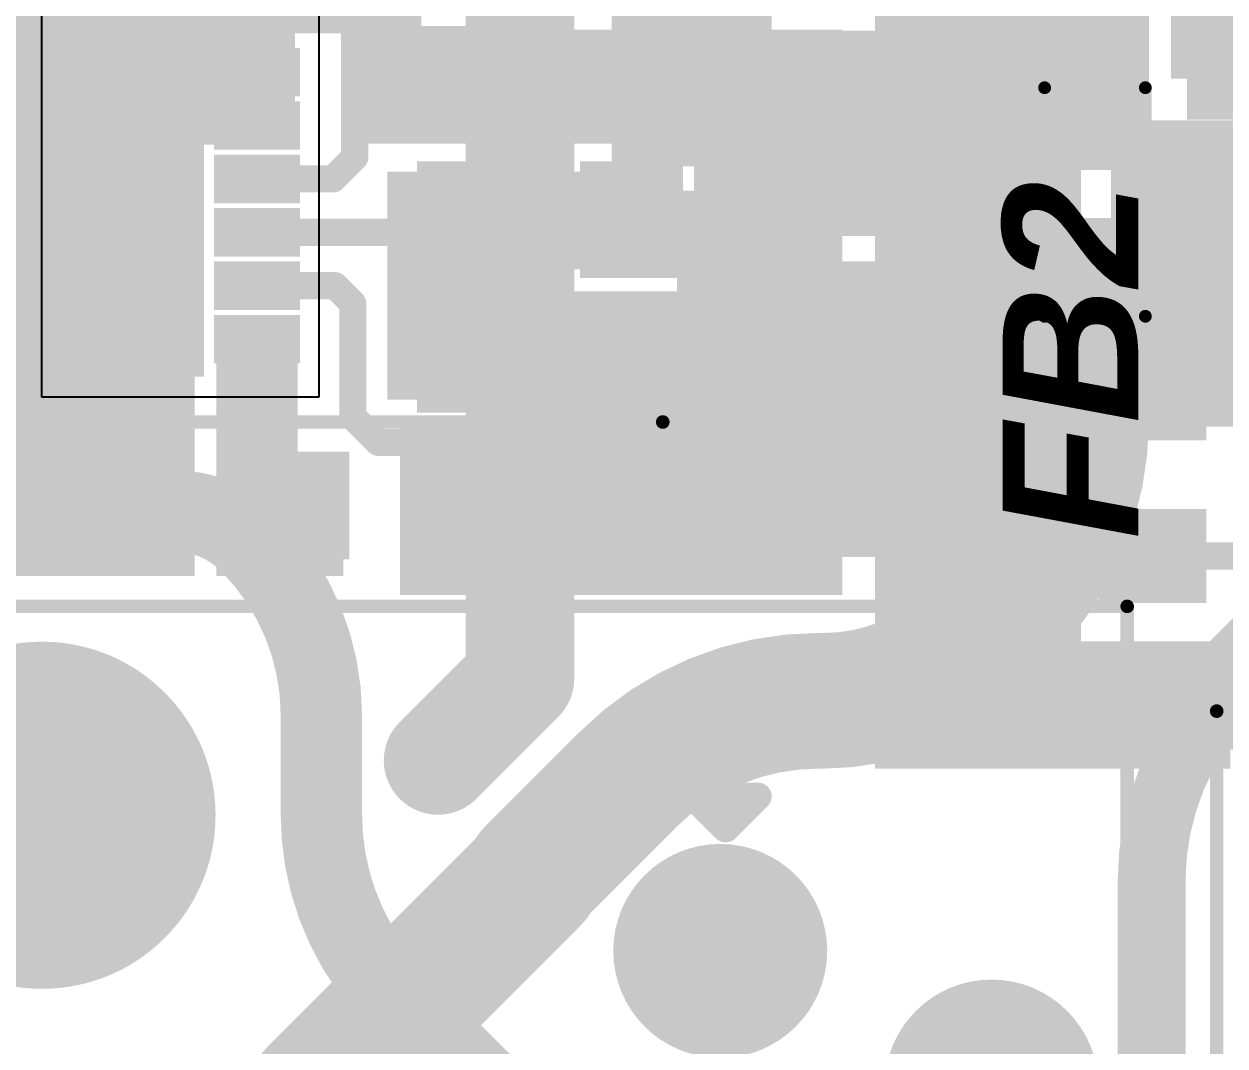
# Model space of a CAD drawing. Header units: millimetres. Extents: x -35.7 to 35.7, y -3.2 to 68.2.
# Drawn here: x -18.96 to -7.72, y 43.99 to 53.56 of the extents above; entities that cross this region are included whole.
import ezdxf

# ---------------------------------------------------------------- set-up
doc = ezdxf.new("R2010")
doc.units = ezdxf.units.MM
for name, color, linetype in [('BottomLayer', 5, 'Continuous'), ('BottomPaste', 16, 'Continuous'), ('BottomSolder', 6, 'Continuous'), ('Mechanical2', 216, 'Continuous'), ('MultiLayer', 9, 'Continuous'), ('PadHoleLayer', 156, 'Continuous'), ('TopLayer', 1, 'Continuous'), ('TopOverlay', 2, 'Continuous'), ('TopPaste', 8, 'Continuous'), ('TopSolder', 216, 'Continuous'), ('ViaHoleLayer', 16, 'Continuous')]:
    doc.layers.add(name, color=color, linetype=linetype)
doc.styles.add('Arial', font='arialbi.ttf', dxfattribs={"height": 0.2})

# ---------------------------------------------------------------- blocks, each defined once
blk = doc.blocks.new('C___0402_B_3')
at = {"layer": 'BottomLayer'}
for points in [[(-0.241, 0.318), (-0.241, -0.318), (-0.699, -0.318), (-0.699, 0.318)], [(0.699, 0.318), (0.699, -0.318), (0.241, -0.318), (0.241, 0.318)]]:
    blk.add_hatch(color=5, dxfattribs=at).paths.add_polyline_path(points)
at = {"layer": 'BottomPaste'}
for points in [[(-0.241, 0.318), (-0.241, -0.318), (-0.699, -0.318), (-0.699, 0.318)], [(0.699, 0.318), (0.699, -0.318), (0.241, -0.318), (0.241, 0.318)]]:
    blk.add_hatch(color=16, dxfattribs=at).paths.add_polyline_path(points)
at = {"layer": 'BottomSolder'}
for points in [[(-0.181, 0.377), (-0.181, -0.377), (-0.758, -0.377), (-0.758, 0.377)], [(0.758, 0.377), (0.758, -0.377), (0.181, -0.377), (0.181, 0.377)]]:
    blk.add_hatch(color=6, dxfattribs=at).paths.add_polyline_path(points)
blk = doc.blocks.new('RES0603_B_41')
at = {"layer": 'BottomLayer'}
for points in [[(-1.143, -0.4445), (-1.143, 0.4445), (-0.381, 0.4445), (-0.381, -0.4445)], [(0.381, -0.4445), (0.381, 0.4445), (1.143, 0.4445), (1.143, -0.4445)]]:
    blk.add_hatch(color=5, dxfattribs=at).paths.add_polyline_path(points)
at = {"layer": 'BottomPaste'}
for points in [[(-1.143, -0.4445), (-1.143, 0.4445), (-0.381, 0.4445), (-0.381, -0.4445)], [(0.381, -0.4445), (0.381, 0.4445), (1.143, 0.4445), (1.143, -0.4445)]]:
    blk.add_hatch(color=16, dxfattribs=at).paths.add_polyline_path(points)
at = {"layer": 'BottomSolder'}
for points in [[(-1.2446, -0.5461), (-1.2446, 0.5461), (-0.2794, 0.5461), (-0.2794, -0.5461)], [(0.2794, -0.5461), (0.2794, 0.5461), (1.2446, 0.5461), (1.2446, -0.5461)]]:
    blk.add_hatch(color=6, dxfattribs=at).paths.add_polyline_path(points)
blk = doc.blocks.new('0855115001_56')
at = {"layer": 'BottomLayer'}
h = blk.add_hatch(color=5, dxfattribs=at)
edge = h.paths.add_edge_path()
edge.add_arc((-3.175, 4.445), 0.9, 0, 360)
h = blk.add_hatch(color=5, dxfattribs=at)
edge = h.paths.add_edge_path()
edge.add_arc((-4.445, 1.905), 0.9, 0, 360)
at = {"layer": 'BottomSolder'}
h = blk.add_hatch(color=6, dxfattribs=at)
edge = h.paths.add_edge_path()
edge.add_arc((-3.175, 4.445), 1.0016, 0, 360)
h = blk.add_hatch(color=6, dxfattribs=at)
edge = h.paths.add_edge_path()
edge.add_arc((-4.445, 1.905), 1.0016, 0, 360)
h = blk.add_hatch(color=6, dxfattribs=at)
edge = h.paths.add_edge_path()
edge.add_arc((-5.715, -4.445), 0.1016, 0, 360)
at = {"layer": 'MultiLayer'}
h = blk.add_hatch(color=9, dxfattribs=at)
edge = h.paths.add_edge_path()
edge.add_arc((-3.175, 4.445), 0.9, 0, 360)
h = blk.add_hatch(color=9, dxfattribs=at)
edge = h.paths.add_edge_path()
edge.add_arc((-4.445, 1.905), 0.9, 0, 360)
at = {"layer": 'PadHoleLayer'}
h = blk.add_hatch(color=156, dxfattribs=at)
edge = h.paths.add_edge_path()
edge.add_arc((-3.175, 4.445), 0.5, 0, 360)
h = blk.add_hatch(color=156, dxfattribs=at)
edge = h.paths.add_edge_path()
edge.add_arc((-4.445, 1.905), 0.5, 0, 360)
h = blk.add_hatch(color=156, dxfattribs=at)
edge = h.paths.add_edge_path()
edge.add_arc((-5.715, -4.445), 1.625, 0, 360)
at = {"layer": 'TopLayer'}
h = blk.add_hatch(color=1, dxfattribs=at)
edge = h.paths.add_edge_path()
edge.add_arc((-3.175, 4.445), 0.9, 0, 360)
h = blk.add_hatch(color=1, dxfattribs=at)
edge = h.paths.add_edge_path()
edge.add_arc((-4.445, 1.905), 0.9, 0, 360)
at = {"layer": 'TopSolder'}
h = blk.add_hatch(color=216, dxfattribs=at)
edge = h.paths.add_edge_path()
edge.add_arc((-3.175, 4.445), 1.0016, 0, 360)
h = blk.add_hatch(color=216, dxfattribs=at)
edge = h.paths.add_edge_path()
edge.add_arc((-4.445, 1.905), 1.0016, 0, 360)
h = blk.add_hatch(color=216, dxfattribs=at)
edge = h.paths.add_edge_path()
edge.add_arc((-5.715, -4.445), 0.1016, 0, 360)
at = {"layer": 'TopOverlay'}
for points, const_width in [([(7.6454, 5.715), (-7.6708, 5.715)], 0.127), ([(-7.6708, -9.4488), (-7.6708, 5.715)], 0.127), ([(-5.588, 1.9558), (-5.8928, 2.2606)], 0.254), ([(-5.8928, 1.651), (-5.8928, 2.2606)], 0.254), ([(-5.8928, 1.651), (-5.588, 1.9558)], 0.254)]:
    blk.add_lwpolyline(points, dxfattribs=dict(at, const_width=const_width))
for points, const_width in [([(-7.70255, 5.715, 1), (-7.63905, 5.715, 1)], 0.0635), ([(-7.70255, 5.715, 1), (-7.63905, 5.715, 1)], 0.0635), ([(-5.9563, 2.2606, 1), (-5.8293, 2.2606, 1)], 0.127), ([(-5.9563, 2.2606, 1), (-5.8293, 2.2606, 1)], 0.127), ([(-5.6515, 1.9558, 1), (-5.5245, 1.9558, 1)], 0.127), ([(-5.6515, 1.9558, 1), (-5.5245, 1.9558, 1)], 0.127), ([(-5.9563, 1.651, 1), (-5.8293, 1.651, 1)], 0.127), ([(-5.9563, 1.651, 1), (-5.8293, 1.651, 1)], 0.127)]:
    blk.add_lwpolyline(points, format="xyb", close=True, dxfattribs=dict(at, const_width=const_width))
blk = doc.blocks.new('CAP_0402_B_93')
at = {"layer": 'BottomLayer'}
for points in [[(-0.241, 0.318), (-0.241, -0.318), (-0.699, -0.318), (-0.699, 0.318)], [(0.699, 0.318), (0.699, -0.318), (0.241, -0.318), (0.241, 0.318)]]:
    blk.add_hatch(color=5, dxfattribs=at).paths.add_polyline_path(points)
at = {"layer": 'BottomPaste'}
for points in [[(-0.241, 0.318), (-0.241, -0.318), (-0.699, -0.318), (-0.699, 0.318)], [(0.699, 0.318), (0.699, -0.318), (0.241, -0.318), (0.241, 0.318)]]:
    blk.add_hatch(color=16, dxfattribs=at).paths.add_polyline_path(points)
at = {"layer": 'BottomSolder'}
for points in [[(-0.181, 0.377), (-0.181, -0.377), (-0.758, -0.377), (-0.758, 0.377)], [(0.758, 0.377), (0.758, -0.377), (0.181, -0.377), (0.181, 0.377)]]:
    blk.add_hatch(color=6, dxfattribs=at).paths.add_polyline_path(points)
blk = doc.blocks.new('CAP_0603_B_94')
at = {"layer": 'BottomLayer'}
for points in [[(-1.143, -0.445), (-1.143, 0.445), (-0.381, 0.445), (-0.381, -0.445)], [(0.381, -0.445), (0.381, 0.445), (1.143, 0.445), (1.143, -0.445)]]:
    blk.add_hatch(color=5, dxfattribs=at).paths.add_polyline_path(points)
at = {"layer": 'BottomPaste'}
for points in [[(-1.143, -0.445), (-1.143, 0.445), (-0.381, 0.445), (-0.381, -0.445)], [(0.381, -0.445), (0.381, 0.445), (1.143, 0.445), (1.143, -0.445)]]:
    blk.add_hatch(color=16, dxfattribs=at).paths.add_polyline_path(points)
at = {"layer": 'BottomSolder'}
for points in [[(-1.203, -0.504), (-1.203, 0.504), (-0.321, 0.504), (-0.321, -0.504)], [(0.321, -0.504), (0.321, 0.504), (1.203, 0.504), (1.203, -0.504)]]:
    blk.add_hatch(color=6, dxfattribs=at).paths.add_polyline_path(points)
blk = doc.blocks.new('CAP_0603_B_95')
at = {"layer": 'BottomLayer'}
for points in [[(-1.143, -0.445), (-1.143, 0.445), (-0.381, 0.445), (-0.381, -0.445)], [(0.381, -0.445), (0.381, 0.445), (1.143, 0.445), (1.143, -0.445)]]:
    blk.add_hatch(color=5, dxfattribs=at).paths.add_polyline_path(points)
at = {"layer": 'BottomPaste'}
for points in [[(-1.143, -0.445), (-1.143, 0.445), (-0.381, 0.445), (-0.381, -0.445)], [(0.381, -0.445), (0.381, 0.445), (1.143, 0.445), (1.143, -0.445)]]:
    blk.add_hatch(color=16, dxfattribs=at).paths.add_polyline_path(points)
at = {"layer": 'BottomSolder'}
for points in [[(-1.203, -0.504), (-1.203, 0.504), (-0.321, 0.504), (-0.321, -0.504)], [(0.321, -0.504), (0.321, 0.504), (1.203, 0.504), (1.203, -0.504)]]:
    blk.add_hatch(color=6, dxfattribs=at).paths.add_polyline_path(points)
blk = doc.blocks.new('CAP_0603_B_96')
at = {"layer": 'BottomLayer'}
for points in [[(-1.143, -0.445), (-1.143, 0.445), (-0.381, 0.445), (-0.381, -0.445)], [(0.381, -0.445), (0.381, 0.445), (1.143, 0.445), (1.143, -0.445)]]:
    blk.add_hatch(color=5, dxfattribs=at).paths.add_polyline_path(points)
at = {"layer": 'BottomPaste'}
for points in [[(-1.143, -0.445), (-1.143, 0.445), (-0.381, 0.445), (-0.381, -0.445)], [(0.381, -0.445), (0.381, 0.445), (1.143, 0.445), (1.143, -0.445)]]:
    blk.add_hatch(color=16, dxfattribs=at).paths.add_polyline_path(points)
at = {"layer": 'BottomSolder'}
for points in [[(-1.203, -0.504), (-1.203, 0.504), (-0.321, 0.504), (-0.321, -0.504)], [(0.321, -0.504), (0.321, 0.504), (1.203, 0.504), (1.203, -0.504)]]:
    blk.add_hatch(color=6, dxfattribs=at).paths.add_polyline_path(points)
blk = doc.blocks.new('CAP_0603_B_97')
at = {"layer": 'BottomLayer'}
for points in [[(-1.143, -0.445), (-1.143, 0.445), (-0.381, 0.445), (-0.381, -0.445)], [(0.381, -0.445), (0.381, 0.445), (1.143, 0.445), (1.143, -0.445)]]:
    blk.add_hatch(color=5, dxfattribs=at).paths.add_polyline_path(points)
at = {"layer": 'BottomPaste'}
for points in [[(-1.143, -0.445), (-1.143, 0.445), (-0.381, 0.445), (-0.381, -0.445)], [(0.381, -0.445), (0.381, 0.445), (1.143, 0.445), (1.143, -0.445)]]:
    blk.add_hatch(color=16, dxfattribs=at).paths.add_polyline_path(points)
at = {"layer": 'BottomSolder'}
for points in [[(-1.203, -0.504), (-1.203, 0.504), (-0.321, 0.504), (-0.321, -0.504)], [(0.321, -0.504), (0.321, 0.504), (1.203, 0.504), (1.203, -0.504)]]:
    blk.add_hatch(color=6, dxfattribs=at).paths.add_polyline_path(points)
blk = doc.blocks.new('CAP_0603_B_112')
at = {"layer": 'BottomLayer'}
for points in [[(-1.143, -0.445), (-1.143, 0.445), (-0.381, 0.445), (-0.381, -0.445)], [(0.381, -0.445), (0.381, 0.445), (1.143, 0.445), (1.143, -0.445)]]:
    blk.add_hatch(color=5, dxfattribs=at).paths.add_polyline_path(points)
at = {"layer": 'BottomPaste'}
for points in [[(-1.143, -0.445), (-1.143, 0.445), (-0.381, 0.445), (-0.381, -0.445)], [(0.381, -0.445), (0.381, 0.445), (1.143, 0.445), (1.143, -0.445)]]:
    blk.add_hatch(color=16, dxfattribs=at).paths.add_polyline_path(points)
at = {"layer": 'BottomSolder'}
for points in [[(-1.203, -0.504), (-1.203, 0.504), (-0.321, 0.504), (-0.321, -0.504)], [(0.321, -0.504), (0.321, 0.504), (1.203, 0.504), (1.203, -0.504)]]:
    blk.add_hatch(color=6, dxfattribs=at).paths.add_polyline_path(points)
blk = doc.blocks.new('CAP_0603_B_114')
at = {"layer": 'BottomLayer'}
for points in [[(-1.143, -0.445), (-1.143, 0.445), (-0.381, 0.445), (-0.381, -0.445)], [(0.381, -0.445), (0.381, 0.445), (1.143, 0.445), (1.143, -0.445)]]:
    blk.add_hatch(color=5, dxfattribs=at).paths.add_polyline_path(points)
at = {"layer": 'BottomPaste'}
for points in [[(-1.143, -0.445), (-1.143, 0.445), (-0.381, 0.445), (-0.381, -0.445)], [(0.381, -0.445), (0.381, 0.445), (1.143, 0.445), (1.143, -0.445)]]:
    blk.add_hatch(color=16, dxfattribs=at).paths.add_polyline_path(points)
at = {"layer": 'BottomSolder'}
for points in [[(-1.203, -0.504), (-1.203, 0.504), (-0.321, 0.504), (-0.321, -0.504)], [(0.321, -0.504), (0.321, 0.504), (1.203, 0.504), (1.203, -0.504)]]:
    blk.add_hatch(color=6, dxfattribs=at).paths.add_polyline_path(points)
blk = doc.blocks.new('MPZ1608S121ATDH5_128')
at = {"layer": 'TopLayer'}
for points in [[(-1, 0.4), (-0.4, 0.4), (-0.4, -0.4), (-1, -0.4)], [(0.4, 0.4), (1, 0.4), (1, -0.4), (0.4, -0.4)]]:
    blk.add_hatch(color=1, dxfattribs=at).paths.add_polyline_path(points)
at = {"layer": 'TopPaste'}
for points in [[(-1, 0.4), (-0.4, 0.4), (-0.4, -0.4), (-1, -0.4)], [(0.4, 0.4), (1, 0.4), (1, -0.4), (0.4, -0.4)]]:
    blk.add_hatch(color=8, dxfattribs=at).paths.add_polyline_path(points)
at = {"layer": 'TopSolder'}
for points in [[(-1.102, 0.502), (-0.298, 0.502), (-0.298, -0.502), (-1.102, -0.502)], [(0.298, 0.502), (1.102, 0.502), (1.102, -0.502), (0.298, -0.502)]]:
    blk.add_hatch(color=216, dxfattribs=at).paths.add_polyline_path(points)
at = {"layer": 'TopOverlay', "const_width": 0.12}
for points in [[(-1.067, -0.468), (-1.067, 0.475)], [(1.073, 0.475), (-1.067, 0.475)], [(1.073, -0.468), (1.073, 0.475)], [(1.073, -0.468), (-1.067, -0.468)]]:
    blk.add_lwpolyline(points, dxfattribs=at)
at = {"layer": 'TopOverlay', "const_width": 0.06}
for points in [[(-1.097, 0.475, 1), (-1.037, 0.475, 1)], [(-1.097, 0.475, 1), (-1.037, 0.475, 1)], [(1.043, 0.475, 1), (1.103, 0.475, 1)], [(1.043, 0.475, 1), (1.103, 0.475, 1)], [(-1.097, -0.468, 1), (-1.037, -0.468, 1)], [(-1.097, -0.468, 1), (-1.037, -0.468, 1)], [(1.043, -0.468, 1), (1.103, -0.468, 1)], [(1.043, -0.468, 1), (1.103, -0.468, 1)]]:
    blk.add_lwpolyline(points, format="xyb", close=True, dxfattribs=at)
blk = doc.blocks.new('PRT_10474_134')
at = {"layer": 'TopOverlay', "const_width": 0.127}
for points in [[(-5.334, -4.064), (-6.756, -2.642)], [(7.899, -4.064), (-5.334, -4.064)]]:
    blk.add_lwpolyline(points, dxfattribs=at)
at = {"layer": 'TopOverlay', "const_width": 0.0635}
blk.add_lwpolyline([(-5.366, -4.064, 1), (-5.302, -4.064, 1)], format="xyb", close=True, dxfattribs=at)
blk.add_lwpolyline([(-5.366, -4.064, 1), (-5.302, -4.064, 1)], format="xyb", close=True, dxfattribs=at)
blk = doc.blocks.new('RES0603_B_148')
at = {"layer": 'BottomLayer'}
for points in [[(-1.143, -0.4445), (-1.143, 0.4445), (-0.381, 0.4445), (-0.381, -0.4445)], [(0.381, -0.4445), (0.381, 0.4445), (1.143, 0.4445), (1.143, -0.4445)]]:
    blk.add_hatch(color=5, dxfattribs=at).paths.add_polyline_path(points)
at = {"layer": 'BottomPaste'}
for points in [[(-1.143, -0.4445), (-1.143, 0.4445), (-0.381, 0.4445), (-0.381, -0.4445)], [(0.381, -0.4445), (0.381, 0.4445), (1.143, 0.4445), (1.143, -0.4445)]]:
    blk.add_hatch(color=16, dxfattribs=at).paths.add_polyline_path(points)
at = {"layer": 'BottomSolder'}
for points in [[(-1.2446, -0.5461), (-1.2446, 0.5461), (-0.2794, 0.5461), (-0.2794, -0.5461)], [(0.2794, -0.5461), (0.2794, 0.5461), (1.2446, 0.5461), (1.2446, -0.5461)]]:
    blk.add_hatch(color=6, dxfattribs=at).paths.add_polyline_path(points)
blk = doc.blocks.new('RES0603_B_149')
at = {"layer": 'BottomLayer'}
for points in [[(-1.143, -0.4445), (-1.143, 0.4445), (-0.381, 0.4445), (-0.381, -0.4445)], [(0.381, -0.4445), (0.381, 0.4445), (1.143, 0.4445), (1.143, -0.4445)]]:
    blk.add_hatch(color=5, dxfattribs=at).paths.add_polyline_path(points)
at = {"layer": 'BottomPaste'}
for points in [[(-1.143, -0.4445), (-1.143, 0.4445), (-0.381, 0.4445), (-0.381, -0.4445)], [(0.381, -0.4445), (0.381, 0.4445), (1.143, 0.4445), (1.143, -0.4445)]]:
    blk.add_hatch(color=16, dxfattribs=at).paths.add_polyline_path(points)
at = {"layer": 'BottomSolder'}
for points in [[(-1.2446, -0.5461), (-1.2446, 0.5461), (-0.2794, 0.5461), (-0.2794, -0.5461)], [(0.2794, -0.5461), (0.2794, 0.5461), (1.2446, 0.5461), (1.2446, -0.5461)]]:
    blk.add_hatch(color=6, dxfattribs=at).paths.add_polyline_path(points)
blk = doc.blocks.new('750314597_159')
at = {"layer": 'TopLayer'}
blk.add_hatch(color=1, dxfattribs=at).paths.add_polyline_path([(-6.48, 3.085), (-5.18, 3.085), (-5.18, 1.915), (-6.48, 1.915)])
at = {"layer": 'TopPaste'}
blk.add_hatch(color=8, dxfattribs=at).paths.add_polyline_path([(-6.48, 3.085), (-5.18, 3.085), (-5.18, 1.915), (-6.48, 1.915)])
at = {"layer": 'TopSolder'}
blk.add_hatch(color=216, dxfattribs=at).paths.add_polyline_path([(-6.582, 3.187), (-5.078, 3.187), (-5.078, 1.813), (-6.582, 1.813)])
at = {"layer": 'TopOverlay', "const_width": 0.127}
blk.add_lwpolyline([(4.14, 4.928), (-3.937, 4.928)], dxfattribs=at)
at = {"layer": 'TopOverlay', "const_width": 0.0635}
blk.add_lwpolyline([(-3.969, 4.928, 1), (-3.905, 4.928, 1)], format="xyb", close=True, dxfattribs=at)
blk = doc.blocks.new('LM5160ADNTR_B_160')
at = {"layer": 'BottomLayer'}
for points in [[(-1.3, 1.5), (1.3, 1.5), (1.3, -1.5), (-1.3, -1.5)], [(-2.2, 1.375), (-1.6, 1.375), (-1.6, 1.125), (-2.2, 1.125)], [(1.6, 1.375), (2.2, 1.375), (2.2, 1.125), (1.6, 1.125)], [(-2.2, 0.875), (-1.6, 0.875), (-1.6, 0.625), (-2.2, 0.625)], [(1.6, 0.875), (2.2, 0.875), (2.2, 0.625), (1.6, 0.625)], [(-2.2, 0.375), (-1.6, 0.375), (-1.6, 0.125), (-2.2, 0.125)], [(1.6, 0.375), (2.2, 0.375), (2.2, 0.125), (1.6, 0.125)], [(-2.2, -0.125), (-1.6, -0.125), (-1.6, -0.375), (-2.2, -0.375)], [(1.6, -0.125), (2.2, -0.125), (2.2, -0.375), (1.6, -0.375)], [(-2.2, -0.625), (-1.6, -0.625), (-1.6, -0.875), (-2.2, -0.875)], [(1.6, -0.625), (2.2, -0.625), (2.2, -0.875), (1.6, -0.875)], [(-2.2, -1.125), (-1.6, -1.125), (-1.6, -1.375), (-2.2, -1.375)], [(1.6, -1.125), (2.2, -1.125), (2.2, -1.375), (1.6, -1.375)]]:
    blk.add_hatch(color=5, dxfattribs=at).paths.add_polyline_path(points)
at = {"layer": 'BottomPaste'}
for points in [[(-1.3, 1.5), (1.3, 1.5), (1.3, -1.5), (-1.3, -1.5)], [(-2.2, 1.375), (-1.6, 1.375), (-1.6, 1.125), (-2.2, 1.125)], [(1.6, 1.375), (2.2, 1.375), (2.2, 1.125), (1.6, 1.125)], [(-2.2, 0.875), (-1.6, 0.875), (-1.6, 0.625), (-2.2, 0.625)], [(1.6, 0.875), (2.2, 0.875), (2.2, 0.625), (1.6, 0.625)], [(-2.2, 0.375), (-1.6, 0.375), (-1.6, 0.125), (-2.2, 0.125)], [(1.6, 0.375), (2.2, 0.375), (2.2, 0.125), (1.6, 0.125)], [(-2.2, -0.125), (-1.6, -0.125), (-1.6, -0.375), (-2.2, -0.375)], [(1.6, -0.125), (2.2, -0.125), (2.2, -0.375), (1.6, -0.375)], [(-2.2, -0.625), (-1.6, -0.625), (-1.6, -0.875), (-2.2, -0.875)], [(1.6, -0.625), (2.2, -0.625), (2.2, -0.875), (1.6, -0.875)], [(-2.2, -1.125), (-1.6, -1.125), (-1.6, -1.375), (-2.2, -1.375)], [(1.6, -1.125), (2.2, -1.125), (2.2, -1.375), (1.6, -1.375)]]:
    blk.add_hatch(color=16, dxfattribs=at).paths.add_polyline_path(points)
at = {"layer": 'BottomSolder'}
for points in [[(-1.402, 1.602), (1.402, 1.602), (1.402, -1.602), (-1.402, -1.602)], [(-2.302, 1.477), (-1.498, 1.477), (-1.498, 1.023), (-2.302, 1.023)], [(1.498, 1.477), (2.302, 1.477), (2.302, 1.023), (1.498, 1.023)], [(-2.302, 0.977), (-1.498, 0.977), (-1.498, 0.523), (-2.302, 0.523)], [(1.498, 0.977), (2.302, 0.977), (2.302, 0.523), (1.498, 0.523)], [(-2.302, 0.477), (-1.498, 0.477), (-1.498, 0.023), (-2.302, 0.023)], [(1.498, 0.477), (2.302, 0.477), (2.302, 0.023), (1.498, 0.023)], [(-2.302, -0.023), (-1.498, -0.023), (-1.498, -0.477), (-2.302, -0.477)], [(1.498, -0.023), (2.302, -0.023), (2.302, -0.477), (1.498, -0.477)], [(-2.302, -0.523), (-1.498, -0.523), (-1.498, -0.977), (-2.302, -0.977)], [(1.498, -0.523), (2.302, -0.523), (2.302, -0.977), (1.498, -0.977)], [(-2.302, -1.023), (-1.498, -1.023), (-1.498, -1.477), (-2.302, -1.477)], [(1.498, -1.023), (2.302, -1.023), (2.302, -1.477), (1.498, -1.477)]]:
    blk.add_hatch(color=6, dxfattribs=at).paths.add_polyline_path(points)

msp = doc.modelspace()

# ---------------------------------------------------------------- hatches: boundary and pattern name
at = {"layer": 'BottomLayer'}
for points in [[(-10.998, 46.914), (-9.068, 46.914), (-9.068, 55.102), (-10.998, 55.102)], [(-19.983, 52.426), (-16.427, 52.426), (-16.427, 54.635), (-19.983, 54.635)], [(-15.995, 52.435), (-11.303, 52.435), (-11.303, 53.502), (-15.995, 53.502)], [(-12.693, 48.209), (-11.303, 48.209), (-11.303, 52.892), (-12.693, 52.892)], [(-8.788, 50.851), (-7.01, 50.851), (-7.01, 52.654), (-8.788, 52.654)], [(-7.816, 50.597), (-7.01, 50.597), (-7.01, 52.638), (-7.816, 52.638)], [(-15.563, 50.038), (-14.402, 50.038), (-14.402, 52.172), (-15.563, 52.172)], [(-14.122, 51.257), (-12.903, 51.257), (-12.903, 52.172), (-14.122, 52.172)], [(-14.039, 48.209), (-11.532, 48.209), (-11.532, 51.054), (-14.039, 51.054)], [(-17.163, 48.387), (-16.401, 48.387), (-16.401, 50.749), (-17.163, 50.749)], [(-19.983, 48.387), (-17.366, 48.387), (-17.366, 50.479), (-19.983, 50.479)], [(-15.443, 48.209), (-14.351, 48.209), (-14.351, 49.809), (-15.443, 49.809)], [(-16.789, 48.387), (-15.975, 48.387), (-15.975, 49.505), (-16.789, 49.505)], [(-10.998, 46.584), (-7.671, 46.584), (-7.671, 47.777), (-10.998, 47.777)]]:
    msp.add_hatch(color=5, dxfattribs=at).paths.add_polyline_path(points)
h = msp.add_hatch(color=5, dxfattribs=at)
edge = h.paths.add_edge_path()
edge.add_arc((-18.407, 53.183), 0.3, 0, 360)
h = msp.add_hatch(color=5, dxfattribs=at)
edge = h.paths.add_edge_path()
edge.add_arc((-17.678, 53.183), 0.3, 0, 360)
h = msp.add_hatch(color=5, dxfattribs=at)
edge = h.paths.add_edge_path()
edge.add_arc((-15.646, 52.908), 0.3, 0, 360)
h = msp.add_hatch(color=5, dxfattribs=at)
edge = h.paths.add_edge_path()
edge.add_arc((-18.407, 52.509), 0.3, 0, 360)
h = msp.add_hatch(color=5, dxfattribs=at)
edge = h.paths.add_edge_path()
edge.add_arc((-17.678, 52.509), 0.3, 0, 360)
h = msp.add_hatch(color=5, dxfattribs=at)
edge = h.paths.add_edge_path()
edge.add_arc((-18.407, 51.834), 0.3, 0, 360)
h = msp.add_hatch(color=5, dxfattribs=at)
edge = h.paths.add_edge_path()
edge.add_arc((-17.678, 51.834), 0.3, 0, 360)
h = msp.add_hatch(color=5, dxfattribs=at)
edge = h.paths.add_edge_path()
edge.add_arc((-13.335, 51.664), 0.3, 0, 360)
h = msp.add_hatch(color=5, dxfattribs=at)
edge = h.paths.add_edge_path()
edge.add_arc((-12.37, 51.664), 0.3, 0, 360)
h = msp.add_hatch(color=5, dxfattribs=at)
edge = h.paths.add_edge_path()
edge.add_arc((-8.128, 51.292), 0.3, 0, 360)
h = msp.add_hatch(color=5, dxfattribs=at)
edge = h.paths.add_edge_path()
edge.add_arc((-7.435, 51.292), 0.3, 0, 360)
h = msp.add_hatch(color=5, dxfattribs=at)
edge = h.paths.add_edge_path()
edge.add_arc((-18.407, 51.159), 0.3, 0, 360)
h = msp.add_hatch(color=5, dxfattribs=at)
edge = h.paths.add_edge_path()
edge.add_arc((-17.678, 51.159), 0.3, 0, 360)
h = msp.add_hatch(color=5, dxfattribs=at)
edge = h.paths.add_edge_path()
edge.add_arc((-12.37, 50.978), 0.3, 0, 360)
h = msp.add_hatch(color=5, dxfattribs=at)
edge = h.paths.add_edge_path()
edge.add_arc((-11.659, 50.978), 0.3, 0, 360)
h = msp.add_hatch(color=5, dxfattribs=at)
edge = h.paths.add_edge_path()
edge.add_arc((-18.407, 50.49), 0.3, 0, 360)
h = msp.add_hatch(color=5, dxfattribs=at)
edge = h.paths.add_edge_path()
edge.add_arc((-17.678, 50.484), 0.3, 0, 360)
h = msp.add_hatch(color=5, dxfattribs=at)
edge = h.paths.add_edge_path()
edge.add_arc((-12.37, 50.292), 0.3, 0, 360)
h = msp.add_hatch(color=5, dxfattribs=at)
edge = h.paths.add_edge_path()
edge.add_arc((-11.659, 50.292), 0.3, 0, 360)
h = msp.add_hatch(color=5, dxfattribs=at)
edge = h.paths.add_edge_path()
edge.add_arc((-12.37, 49.606), 0.3, 0, 360)
h = msp.add_hatch(color=5, dxfattribs=at)
edge = h.paths.add_edge_path()
edge.add_arc((-11.659, 49.606), 0.3, 0, 360)
h = msp.add_hatch(color=5, dxfattribs=at)
edge = h.paths.add_edge_path()
edge.add_arc((-12.37, 48.92), 0.3, 0, 360)
h = msp.add_hatch(color=5, dxfattribs=at)
edge = h.paths.add_edge_path()
edge.add_arc((-11.659, 48.92), 0.3, 0, 360)
h = msp.add_hatch(color=5, dxfattribs=at)
edge = h.paths.add_edge_path()
edge.add_arc((-9.154, 47.127), 0.3, 0, 360)
h = msp.add_hatch(color=5, dxfattribs=at)
edge = h.paths.add_edge_path()
edge.add_arc((-15.088, 46.66), 0.3, 0, 360)
h = msp.add_hatch(color=5, dxfattribs=at)
edge = h.paths.add_edge_path()
edge.add_arc((-14.199, 45.568), 0.3, 0, 360)
at = {"layer": 'BottomSolder'}
h = msp.add_hatch(color=6, dxfattribs=at)
edge = h.paths.add_edge_path()
edge.add_arc((-18.407, 53.183), 0.15, 0, 360)
h = msp.add_hatch(color=6, dxfattribs=at)
edge = h.paths.add_edge_path()
edge.add_arc((-17.678, 53.183), 0.15, 0, 360)
h = msp.add_hatch(color=6, dxfattribs=at)
edge = h.paths.add_edge_path()
edge.add_arc((-15.646, 52.908), 0.15, 0, 360)
h = msp.add_hatch(color=6, dxfattribs=at)
edge = h.paths.add_edge_path()
edge.add_arc((-18.407, 52.509), 0.15, 0, 360)
h = msp.add_hatch(color=6, dxfattribs=at)
edge = h.paths.add_edge_path()
edge.add_arc((-17.678, 52.509), 0.15, 0, 360)
h = msp.add_hatch(color=6, dxfattribs=at)
edge = h.paths.add_edge_path()
edge.add_arc((-18.407, 51.834), 0.15, 0, 360)
h = msp.add_hatch(color=6, dxfattribs=at)
edge = h.paths.add_edge_path()
edge.add_arc((-17.678, 51.834), 0.15, 0, 360)
h = msp.add_hatch(color=6, dxfattribs=at)
edge = h.paths.add_edge_path()
edge.add_arc((-13.335, 51.664), 0.15, 0, 360)
h = msp.add_hatch(color=6, dxfattribs=at)
edge = h.paths.add_edge_path()
edge.add_arc((-12.37, 51.664), 0.15, 0, 360)
h = msp.add_hatch(color=6, dxfattribs=at)
edge = h.paths.add_edge_path()
edge.add_arc((-8.128, 51.292), 0.15, 0, 360)
h = msp.add_hatch(color=6, dxfattribs=at)
edge = h.paths.add_edge_path()
edge.add_arc((-18.407, 51.159), 0.15, 0, 360)
h = msp.add_hatch(color=6, dxfattribs=at)
edge = h.paths.add_edge_path()
edge.add_arc((-17.678, 51.159), 0.15, 0, 360)
h = msp.add_hatch(color=6, dxfattribs=at)
edge = h.paths.add_edge_path()
edge.add_arc((-12.37, 50.978), 0.15, 0, 360)
h = msp.add_hatch(color=6, dxfattribs=at)
edge = h.paths.add_edge_path()
edge.add_arc((-11.659, 50.978), 0.15, 0, 360)
h = msp.add_hatch(color=6, dxfattribs=at)
edge = h.paths.add_edge_path()
edge.add_arc((-18.407, 50.49), 0.15, 0, 360)
h = msp.add_hatch(color=6, dxfattribs=at)
edge = h.paths.add_edge_path()
edge.add_arc((-17.678, 50.484), 0.15, 0, 360)
h = msp.add_hatch(color=6, dxfattribs=at)
edge = h.paths.add_edge_path()
edge.add_arc((-12.37, 50.292), 0.15, 0, 360)
h = msp.add_hatch(color=6, dxfattribs=at)
edge = h.paths.add_edge_path()
edge.add_arc((-11.659, 50.292), 0.15, 0, 360)
h = msp.add_hatch(color=6, dxfattribs=at)
edge = h.paths.add_edge_path()
edge.add_arc((-12.37, 49.606), 0.15, 0, 360)
h = msp.add_hatch(color=6, dxfattribs=at)
edge = h.paths.add_edge_path()
edge.add_arc((-11.659, 49.606), 0.15, 0, 360)
h = msp.add_hatch(color=6, dxfattribs=at)
edge = h.paths.add_edge_path()
edge.add_arc((-12.37, 48.92), 0.15, 0, 360)
h = msp.add_hatch(color=6, dxfattribs=at)
edge = h.paths.add_edge_path()
edge.add_arc((-11.659, 48.92), 0.15, 0, 360)
h = msp.add_hatch(color=6, dxfattribs=at)
edge = h.paths.add_edge_path()
edge.add_arc((-9.154, 47.127), 0.15, 0, 360)
h = msp.add_hatch(color=6, dxfattribs=at)
edge = h.paths.add_edge_path()
edge.add_arc((-15.088, 46.66), 0.15, 0, 360)
h = msp.add_hatch(color=6, dxfattribs=at)
edge = h.paths.add_edge_path()
edge.add_arc((-14.199, 45.568), 0.15, 0, 360)
at = {"layer": 'TopLayer'}
for points in [[(-13.462, 52.222), (-11.963, 52.222), (-11.963, 58.801), (-13.462, 58.801)], [(-3.327, 52.66), (-3.327, 57.048), (-8.077, 57.048), (-8.077, 52.66)], [(-18.796, 53.467), (-15.245, 53.467), (-15.245, 55.397), (-18.796, 55.397)], [(-9.881, 52.197), (-8.433, 52.197), (-8.433, 54.661), (-9.881, 54.661)], [(-13.462, 52.222), (-10.363, 52.222), (-10.363, 53.492), (-13.462, 53.492)], [(-10.365, 51.669), (-10.365, 53.492), (-11.508, 53.492), (-11.508, 51.669)], [(-12.852, 51.105), (-11.989, 51.105), (-11.989, 51.994), (-12.852, 51.994)], [(-9.982, 49.784), (-4.006, 49.784), (-4.006, 51.74), (-9.982, 51.74)], [(-12.852, 48.565), (-10.846, 48.565), (-10.846, 51.333), (-12.852, 51.333)]]:
    msp.add_hatch(color=1, dxfattribs=at).paths.add_polyline_path(points)
h = msp.add_hatch(color=1, dxfattribs=at)
edge = h.paths.add_edge_path()
edge.add_arc((-18.407, 53.183), 0.3, 0, 360)
h = msp.add_hatch(color=1, dxfattribs=at)
edge = h.paths.add_edge_path()
edge.add_arc((-17.678, 53.183), 0.3, 0, 360)
h = msp.add_hatch(color=1, dxfattribs=at)
edge = h.paths.add_edge_path()
edge.add_arc((-15.646, 52.908), 0.3, 0, 360)
h = msp.add_hatch(color=1, dxfattribs=at)
edge = h.paths.add_edge_path()
edge.add_arc((-18.407, 52.509), 0.3, 0, 360)
h = msp.add_hatch(color=1, dxfattribs=at)
edge = h.paths.add_edge_path()
edge.add_arc((-17.678, 52.509), 0.3, 0, 360)
h = msp.add_hatch(color=1, dxfattribs=at)
edge = h.paths.add_edge_path()
edge.add_arc((-18.407, 51.834), 0.3, 0, 360)
h = msp.add_hatch(color=1, dxfattribs=at)
edge = h.paths.add_edge_path()
edge.add_arc((-17.678, 51.834), 0.3, 0, 360)
h = msp.add_hatch(color=1, dxfattribs=at)
edge = h.paths.add_edge_path()
edge.add_arc((-13.335, 51.664), 0.3, 0, 360)
h = msp.add_hatch(color=1, dxfattribs=at)
edge = h.paths.add_edge_path()
edge.add_arc((-12.37, 51.664), 0.3, 0, 360)
h = msp.add_hatch(color=1, dxfattribs=at)
edge = h.paths.add_edge_path()
edge.add_arc((-8.128, 51.292), 0.3, 0, 360)
h = msp.add_hatch(color=1, dxfattribs=at)
edge = h.paths.add_edge_path()
edge.add_arc((-7.435, 51.292), 0.3, 0, 360)
h = msp.add_hatch(color=1, dxfattribs=at)
edge = h.paths.add_edge_path()
edge.add_arc((-18.407, 51.159), 0.3, 0, 360)
h = msp.add_hatch(color=1, dxfattribs=at)
edge = h.paths.add_edge_path()
edge.add_arc((-17.678, 51.159), 0.3, 0, 360)
h = msp.add_hatch(color=1, dxfattribs=at)
edge = h.paths.add_edge_path()
edge.add_arc((-12.37, 50.978), 0.3, 0, 360)
h = msp.add_hatch(color=1, dxfattribs=at)
edge = h.paths.add_edge_path()
edge.add_arc((-11.659, 50.978), 0.3, 0, 360)
h = msp.add_hatch(color=1, dxfattribs=at)
edge = h.paths.add_edge_path()
edge.add_arc((-18.407, 50.49), 0.3, 0, 360)
h = msp.add_hatch(color=1, dxfattribs=at)
edge = h.paths.add_edge_path()
edge.add_arc((-17.678, 50.484), 0.3, 0, 360)
h = msp.add_hatch(color=1, dxfattribs=at)
edge = h.paths.add_edge_path()
edge.add_arc((-12.37, 50.292), 0.3, 0, 360)
h = msp.add_hatch(color=1, dxfattribs=at)
edge = h.paths.add_edge_path()
edge.add_arc((-11.659, 50.292), 0.3, 0, 360)
h = msp.add_hatch(color=1, dxfattribs=at)
edge = h.paths.add_edge_path()
edge.add_arc((-12.37, 49.606), 0.3, 0, 360)
h = msp.add_hatch(color=1, dxfattribs=at)
edge = h.paths.add_edge_path()
edge.add_arc((-11.659, 49.606), 0.3, 0, 360)
h = msp.add_hatch(color=1, dxfattribs=at)
edge = h.paths.add_edge_path()
edge.add_arc((-12.37, 48.92), 0.3, 0, 360)
h = msp.add_hatch(color=1, dxfattribs=at)
edge = h.paths.add_edge_path()
edge.add_arc((-11.659, 48.92), 0.3, 0, 360)
h = msp.add_hatch(color=1, dxfattribs=at)
edge = h.paths.add_edge_path()
edge.add_arc((-9.154, 47.127), 0.3, 0, 360)
h = msp.add_hatch(color=1, dxfattribs=at)
edge = h.paths.add_edge_path()
edge.add_arc((-15.088, 46.66), 0.3, 0, 360)
h = msp.add_hatch(color=1, dxfattribs=at)
edge = h.paths.add_edge_path()
edge.add_arc((-14.199, 45.568), 0.3, 0, 360)
at = {"layer": 'TopSolder'}
h = msp.add_hatch(color=216, dxfattribs=at)
edge = h.paths.add_edge_path()
edge.add_arc((-18.407, 53.183), 0.15, 0, 360)
h = msp.add_hatch(color=216, dxfattribs=at)
edge = h.paths.add_edge_path()
edge.add_arc((-17.678, 53.183), 0.15, 0, 360)
h = msp.add_hatch(color=216, dxfattribs=at)
edge = h.paths.add_edge_path()
edge.add_arc((-15.646, 52.908), 0.15, 0, 360)
h = msp.add_hatch(color=216, dxfattribs=at)
edge = h.paths.add_edge_path()
edge.add_arc((-18.407, 52.509), 0.15, 0, 360)
h = msp.add_hatch(color=216, dxfattribs=at)
edge = h.paths.add_edge_path()
edge.add_arc((-17.678, 52.509), 0.15, 0, 360)
h = msp.add_hatch(color=216, dxfattribs=at)
edge = h.paths.add_edge_path()
edge.add_arc((-18.407, 51.834), 0.15, 0, 360)
h = msp.add_hatch(color=216, dxfattribs=at)
edge = h.paths.add_edge_path()
edge.add_arc((-17.678, 51.834), 0.15, 0, 360)
h = msp.add_hatch(color=216, dxfattribs=at)
edge = h.paths.add_edge_path()
edge.add_arc((-13.335, 51.664), 0.15, 0, 360)
h = msp.add_hatch(color=216, dxfattribs=at)
edge = h.paths.add_edge_path()
edge.add_arc((-12.37, 51.664), 0.15, 0, 360)
h = msp.add_hatch(color=216, dxfattribs=at)
edge = h.paths.add_edge_path()
edge.add_arc((-8.128, 51.292), 0.15, 0, 360)
h = msp.add_hatch(color=216, dxfattribs=at)
edge = h.paths.add_edge_path()
edge.add_arc((-18.407, 51.159), 0.15, 0, 360)
h = msp.add_hatch(color=216, dxfattribs=at)
edge = h.paths.add_edge_path()
edge.add_arc((-17.678, 51.159), 0.15, 0, 360)
h = msp.add_hatch(color=216, dxfattribs=at)
edge = h.paths.add_edge_path()
edge.add_arc((-12.37, 50.978), 0.15, 0, 360)
h = msp.add_hatch(color=216, dxfattribs=at)
edge = h.paths.add_edge_path()
edge.add_arc((-11.659, 50.978), 0.15, 0, 360)
h = msp.add_hatch(color=216, dxfattribs=at)
edge = h.paths.add_edge_path()
edge.add_arc((-18.407, 50.49), 0.15, 0, 360)
h = msp.add_hatch(color=216, dxfattribs=at)
edge = h.paths.add_edge_path()
edge.add_arc((-17.678, 50.484), 0.15, 0, 360)
h = msp.add_hatch(color=216, dxfattribs=at)
edge = h.paths.add_edge_path()
edge.add_arc((-12.37, 50.292), 0.15, 0, 360)
h = msp.add_hatch(color=216, dxfattribs=at)
edge = h.paths.add_edge_path()
edge.add_arc((-11.659, 50.292), 0.15, 0, 360)
h = msp.add_hatch(color=216, dxfattribs=at)
edge = h.paths.add_edge_path()
edge.add_arc((-12.37, 49.606), 0.15, 0, 360)
h = msp.add_hatch(color=216, dxfattribs=at)
edge = h.paths.add_edge_path()
edge.add_arc((-11.659, 49.606), 0.15, 0, 360)
h = msp.add_hatch(color=216, dxfattribs=at)
edge = h.paths.add_edge_path()
edge.add_arc((-12.37, 48.92), 0.15, 0, 360)
h = msp.add_hatch(color=216, dxfattribs=at)
edge = h.paths.add_edge_path()
edge.add_arc((-11.659, 48.92), 0.15, 0, 360)
h = msp.add_hatch(color=216, dxfattribs=at)
edge = h.paths.add_edge_path()
edge.add_arc((-9.154, 47.127), 0.15, 0, 360)
h = msp.add_hatch(color=216, dxfattribs=at)
edge = h.paths.add_edge_path()
edge.add_arc((-15.088, 46.66), 0.15, 0, 360)
h = msp.add_hatch(color=216, dxfattribs=at)
edge = h.paths.add_edge_path()
edge.add_arc((-14.199, 45.568), 0.15, 0, 360)
at = {"layer": 'ViaHoleLayer'}
h = msp.add_hatch(color=16, dxfattribs=at)
edge = h.paths.add_edge_path()
edge.add_arc((-18.407, 53.183), 0.15, 0, 360)
h = msp.add_hatch(color=16, dxfattribs=at)
edge = h.paths.add_edge_path()
edge.add_arc((-17.678, 53.183), 0.15, 0, 360)
h = msp.add_hatch(color=16, dxfattribs=at)
edge = h.paths.add_edge_path()
edge.add_arc((-15.646, 52.908), 0.15, 0, 360)
h = msp.add_hatch(color=16, dxfattribs=at)
edge = h.paths.add_edge_path()
edge.add_arc((-18.407, 52.509), 0.15, 0, 360)
h = msp.add_hatch(color=16, dxfattribs=at)
edge = h.paths.add_edge_path()
edge.add_arc((-17.678, 52.509), 0.15, 0, 360)
h = msp.add_hatch(color=16, dxfattribs=at)
edge = h.paths.add_edge_path()
edge.add_arc((-18.407, 51.834), 0.15, 0, 360)
h = msp.add_hatch(color=16, dxfattribs=at)
edge = h.paths.add_edge_path()
edge.add_arc((-17.678, 51.834), 0.15, 0, 360)
h = msp.add_hatch(color=16, dxfattribs=at)
edge = h.paths.add_edge_path()
edge.add_arc((-13.335, 51.664), 0.15, 0, 360)
h = msp.add_hatch(color=16, dxfattribs=at)
edge = h.paths.add_edge_path()
edge.add_arc((-12.37, 51.664), 0.15, 0, 360)
h = msp.add_hatch(color=16, dxfattribs=at)
edge = h.paths.add_edge_path()
edge.add_arc((-8.128, 51.292), 0.15, 0, 360)
h = msp.add_hatch(color=16, dxfattribs=at)
edge = h.paths.add_edge_path()
edge.add_arc((-18.407, 51.159), 0.15, 0, 360)
h = msp.add_hatch(color=16, dxfattribs=at)
edge = h.paths.add_edge_path()
edge.add_arc((-17.678, 51.159), 0.15, 0, 360)
h = msp.add_hatch(color=16, dxfattribs=at)
edge = h.paths.add_edge_path()
edge.add_arc((-12.37, 50.978), 0.15, 0, 360)
h = msp.add_hatch(color=16, dxfattribs=at)
edge = h.paths.add_edge_path()
edge.add_arc((-11.659, 50.978), 0.15, 0, 360)
h = msp.add_hatch(color=16, dxfattribs=at)
edge = h.paths.add_edge_path()
edge.add_arc((-18.407, 50.49), 0.15, 0, 360)
h = msp.add_hatch(color=16, dxfattribs=at)
edge = h.paths.add_edge_path()
edge.add_arc((-17.678, 50.484), 0.15, 0, 360)
h = msp.add_hatch(color=16, dxfattribs=at)
edge = h.paths.add_edge_path()
edge.add_arc((-12.37, 50.292), 0.15, 0, 360)
h = msp.add_hatch(color=16, dxfattribs=at)
edge = h.paths.add_edge_path()
edge.add_arc((-11.659, 50.292), 0.15, 0, 360)
h = msp.add_hatch(color=16, dxfattribs=at)
edge = h.paths.add_edge_path()
edge.add_arc((-12.37, 49.606), 0.15, 0, 360)
h = msp.add_hatch(color=16, dxfattribs=at)
edge = h.paths.add_edge_path()
edge.add_arc((-11.659, 49.606), 0.15, 0, 360)
h = msp.add_hatch(color=16, dxfattribs=at)
edge = h.paths.add_edge_path()
edge.add_arc((-12.37, 48.92), 0.15, 0, 360)
h = msp.add_hatch(color=16, dxfattribs=at)
edge = h.paths.add_edge_path()
edge.add_arc((-11.659, 48.92), 0.15, 0, 360)
h = msp.add_hatch(color=16, dxfattribs=at)
edge = h.paths.add_edge_path()
edge.add_arc((-9.154, 47.127), 0.15, 0, 360)
h = msp.add_hatch(color=16, dxfattribs=at)
edge = h.paths.add_edge_path()
edge.add_arc((-15.088, 46.66), 0.15, 0, 360)
h = msp.add_hatch(color=16, dxfattribs=at)
edge = h.paths.add_edge_path()
edge.add_arc((-14.199, 45.568), 0.15, 0, 360)

# ---------------------------------------------------------------- linework, layer by layer
at = {"layer": 'BottomLayer'}
for points, const_width in [([(-15.868, 52.308), (-15.868, 53.299)], 0.254), ([(-16.071, 52.105), (-15.868, 52.308)], 0.254), ([(-16.782, 52.105), (-16.071, 52.105)], 0.254), ([(-16.782, 51.605), (-15.436, 51.605)], 0.254), ([(-15.436, 51.605), (-15.182, 51.351)], 0.254), ([(-15.182, 51.013), (-15.182, 51.351)], 0.254), ([(-16.782, 51.105), (-16.053, 51.105)], 0.254), ([(-16.053, 51.105), (-15.886, 50.938)], 0.254), ([(-15.886, 49.879), (-15.886, 50.938)], 0.254), ([(-8.4, 50.098), (-8.385, 50.113)], 0.254), ([(-8.385, 50.113), (-7.302, 50.113)], 0.254), ([(-15.886, 49.879), (-15.645, 49.638)], 0.254), ([(-15.645, 49.638), (-15.12, 49.638)], 0.254), ([(-15.12, 49.638), (-15.088, 49.606)], 0.254), ([(-7.651, 47.269), (-6.335, 48.585)], 1.016), ([(-8.4, 48.574), (-7.575, 48.574)], 0.254), ([(-8.23, 47.219), (-8.179, 47.269)], 1.016), ([(-8.179, 47.269), (-7.651, 47.269)], 1.016), ([(-16.223, 43.543), (-14.199, 45.568)], 1.27)]:
    msp.add_lwpolyline(points, dxfattribs=dict(at, const_width=const_width))
for points, const_width in [([(-15.931, 53.299, 1), (-15.804, 53.299, 1)], 0.127), ([(-15.931, 52.308, 1), (-15.804, 52.308, 1)], 0.127), ([(-15.931, 52.308, 1), (-15.804, 52.308, 1)], 0.127), ([(-16.846, 52.105, 1), (-16.719, 52.105, 1)], 0.127), ([(-16.134, 52.105, 1), (-16.007, 52.105, 1)], 0.127), ([(-16.134, 52.105, 1), (-16.007, 52.105, 1)], 0.127), ([(-16.846, 51.605, 1), (-16.719, 51.605, 1)], 0.127), ([(-15.499, 51.605, 1), (-15.372, 51.605, 1)], 0.127), ([(-15.499, 51.605, 1), (-15.372, 51.605, 1)], 0.127), ([(-15.245, 51.351, 1), (-15.118, 51.351, 1)], 0.127), ([(-15.245, 51.351, 1), (-15.118, 51.351, 1)], 0.127), ([(-16.846, 51.105, 1), (-16.719, 51.105, 1)], 0.127), ([(-16.116, 51.105, 1), (-15.989, 51.105, 1)], 0.127), ([(-16.116, 51.105, 1), (-15.989, 51.105, 1)], 0.127), ([(-15.95, 50.938, 1), (-15.823, 50.938, 1)], 0.127), ([(-15.95, 50.938, 1), (-15.823, 50.938, 1)], 0.127), ([(-15.245, 51.013, 1), (-15.118, 51.013, 1)], 0.127), ([(-8.464, 50.098, 1), (-8.337, 50.098, 1)], 0.127), ([(-8.449, 50.113, 1), (-8.322, 50.113, 1)], 0.127), ([(-8.449, 50.113, 1), (-8.322, 50.113, 1)], 0.127), ([(-15.95, 49.879, 1), (-15.823, 49.879, 1)], 0.127), ([(-15.95, 49.879, 1), (-15.823, 49.879, 1)], 0.127), ([(-15.709, 49.638, 1), (-15.582, 49.638, 1)], 0.127), ([(-15.709, 49.638, 1), (-15.582, 49.638, 1)], 0.127), ([(-15.183, 49.638, 1), (-15.056, 49.638, 1)], 0.127), ([(-15.183, 49.638, 1), (-15.056, 49.638, 1)], 0.127), ([(-15.151, 49.606, 1), (-15.024, 49.606, 1)], 0.127), ([(-8.464, 48.574, 1), (-8.337, 48.574, 1)], 0.127), ([(-8.484, 47.219, 1), (-7.976, 47.219, 1)], 0.508), ([(-8.433, 47.269, 1), (-7.925, 47.269, 1)], 0.508), ([(-8.433, 47.269, 1), (-7.925, 47.269, 1)], 0.508), ([(-7.905, 47.269, 1), (-7.397, 47.269, 1)], 0.508), ([(-7.905, 47.269, 1), (-7.397, 47.269, 1)], 0.508), ([(-14.516, 45.568, 1), (-13.881, 45.568, 1)], 0.635), ([(-16.541, 43.543, 1), (-15.906, 43.543, 1)], 0.635), ([(-16.541, 43.543, 1), (-15.906, 43.543, 1)], 0.635)]:
    msp.add_lwpolyline(points, format="xyb", close=True, dxfattribs=dict(at, const_width=const_width))
at = {"layer": 'BottomLayer', "const_width": 1.27}
msp.add_lwpolyline([(-16.967, 41.747, -0.198912), (-16.223, 43.543)], format="xyb", dxfattribs=at)
at = {"layer": 'Mechanical2', "const_width": 0.381}
msp.add_lwpolyline([(35.5, 32.5, 1), (-35.5, 32.5, 1)], format="xyb", close=True, dxfattribs=at)
at = {"layer": 'TopLayer'}
for p, q in [((-18.796, 50.063), (-18.796, 55.016)), ((-16.205, 55.016), (-16.205, 50.063)), ((-16.205, 50.063), (-18.796, 50.063))]:
    msp.add_line(p, q, dxfattribs=at)
for points, const_width in [([(-14.321, 47.427), (-14.321, 60.461)], 1.016), ([(-12.738, 52.74), (-12.738, 57.353)], 0.559), ([(-12.738, 53.273), (-12.255, 52.791)], 0.559), ([(-8.961, 51.172), (-8.941, 51.192)], 0.559), ([(-8.941, 51.192), (-7.315, 51.192)], 0.559), ([(-9.068, 50.114), (-9.068, 50.698)], 1.27), ([(-9.068, 49.839), (-9.068, 50.114)], 1.27), ([(-9.068, 50.114), (-8.941, 50.241)], 0.635), ([(-8.941, 50.241), (-7.315, 50.241)], 0.635), ([(-18.27, 48.997), (-17.558, 48.997)], 0.762), ([(-18.272, 48.997), (-18.27, 48.997)], 0.635), ([(-10.039, 47.816), (-9.812, 48.043)], 1.27), ([(-7.663, 47.328), (-6.804, 48.187)], 0.635), ([(-15.088, 46.66), (-14.321, 47.427)], 1.016), ([(-11.521, 47.219), (-11.481, 47.219)], 1.27), ([(-16.18, 46.152), (-16.18, 47.079)], 0.762), ([(-14.199, 45.593), (-13.317, 46.475)], 1.27), ([(-14.199, 45.568), (-14.199, 45.593)], 1.27), ([(-8.407, 42.164), (-8.407, 45.531)], 0.635), ([(-15.461, 44.417), (-14.173, 43.129)], 0.762)]:
    msp.add_lwpolyline(points, dxfattribs=dict(at, const_width=const_width))
for points, const_width in [([(-12.877, 53.273, 1), (-12.598, 53.273, 1)], 0.279), ([(-12.877, 52.74, 1), (-12.598, 52.74, 1)], 0.279), ([(-12.395, 52.791, 1), (-12.115, 52.791, 1)], 0.279), ([(-9.101, 51.172, 1), (-8.822, 51.172, 1)], 0.279), ([(-9.08, 51.192, 1), (-8.801, 51.192, 1)], 0.279), ([(-9.08, 51.192, 1), (-8.801, 51.192, 1)], 0.279), ([(-9.385, 50.698, 1), (-8.75, 50.698, 1)], 0.635), ([(-9.385, 50.114, 1), (-8.75, 50.114, 1)], 0.635), ([(-9.385, 50.114, 1), (-8.75, 50.114, 1)], 0.635), ([(-9.1, 50.241, 1), (-8.782, 50.241, 1)], 0.318), ([(-9.1, 50.241, 1), (-8.782, 50.241, 1)], 0.318), ([(-9.385, 49.839, 1), (-8.75, 49.839, 1)], 0.635), ([(-9.385, 49.839, 1), (-8.75, 49.839, 1)], 0.635), ([(-9.227, 50.114, 1), (-8.909, 50.114, 1)], 0.318), ([(-18.463, 48.997, 1), (-18.082, 48.997, 1)], 0.381), ([(-18.461, 48.997, 1), (-18.08, 48.997, 1)], 0.381), ([(-17.749, 48.997, 1), (-17.368, 48.997, 1)], 0.381), ([(-17.749, 48.997, 1), (-17.368, 48.997, 1)], 0.381), ([(-18.431, 48.997, 1), (-18.113, 48.997, 1)], 0.318), ([(-18.429, 48.997, 1), (-18.112, 48.997, 1)], 0.318), ([(-17.043, 48.705, 1), (-16.662, 48.705, 1)], 0.381), ([(-17.043, 48.705, 1), (-16.662, 48.705, 1)], 0.381), ([(-10.129, 48.043, 1), (-9.494, 48.043, 1)], 0.635), ([(-10.129, 48.043, 1), (-9.494, 48.043, 1)], 0.635), ([(-10.356, 47.816, 1), (-9.721, 47.816, 1)], 0.635), ([(-10.356, 47.816, 1), (-9.721, 47.816, 1)], 0.635), ([(-10.357, 47.815, 1), (-9.722, 47.815, 1)], 0.635), ([(-10.357, 47.815, 1), (-9.722, 47.815, 1)], 0.635), ([(-14.575, 47.427, 1), (-14.067, 47.427, 1)], 0.508), ([(-14.575, 47.427, 1), (-14.067, 47.427, 1)], 0.508), ([(-11.838, 47.219, 1), (-11.203, 47.219, 1)], 0.635), ([(-11.838, 47.219, 1), (-11.203, 47.219, 1)], 0.635), ([(-11.798, 47.219, 1), (-11.163, 47.219, 1)], 0.635), ([(-11.798, 47.219, 1), (-11.163, 47.219, 1)], 0.635), ([(-7.822, 47.328, 1), (-7.505, 47.328, 1)], 0.318), ([(-7.822, 47.328, 1), (-7.505, 47.328, 1)], 0.318), ([(-16.37, 47.079, 1), (-15.989, 47.079, 1)], 0.381), ([(-16.37, 47.079, 1), (-15.989, 47.079, 1)], 0.381), ([(-15.342, 46.66, 1), (-14.834, 46.66, 1)], 0.508), ([(-13.634, 46.475, 1), (-12.999, 46.475, 1)], 0.635), ([(-13.634, 46.475, 1), (-12.999, 46.475, 1)], 0.635), ([(-16.37, 46.152, 1), (-15.989, 46.152, 1)], 0.381), ([(-16.37, 46.152, 1), (-15.989, 46.152, 1)], 0.381), ([(-14.516, 45.593, 1), (-13.881, 45.593, 1)], 0.635), ([(-14.516, 45.593, 1), (-13.881, 45.593, 1)], 0.635), ([(-14.516, 45.568, 1), (-13.881, 45.568, 1)], 0.635), ([(-8.566, 45.531, 1), (-8.249, 45.531, 1)], 0.318), ([(-8.566, 45.531, 1), (-8.249, 45.531, 1)], 0.318), ([(-15.916, 44.73, 1), (-15.535, 44.73, 1)], 0.381), ([(-15.916, 44.73, 1), (-15.535, 44.73, 1)], 0.381), ([(-15.652, 44.417, 1), (-15.271, 44.417, 1)], 0.381), ([(-15.652, 44.417, 1), (-15.271, 44.417, 1)], 0.381)]:
    msp.add_lwpolyline(points, format="xyb", close=True, dxfattribs=dict(at, const_width=const_width))
for points, const_width in [([(-9.068, 49.839, -0.198912), (-9.812, 48.043)], 1.27), ([(-18.272, 48.997, -0.198923), (-19.397, 49.461)], 0.762), ([(-17.558, 48.997, -0.198912), (-16.853, 48.705)], 0.762), ([(-16.853, 48.705, -0.198912), (-16.18, 47.079)], 0.762), ([(-10.039, 47.815, -0.198839), (-11.481, 47.219)], 1.27), ([(-10.039, 47.816, -0.00007), (-10.039, 47.815)], 1.27), ([(-13.317, 46.475, -0.198912), (-11.521, 47.219)], 1.27), ([(-8.407, 45.531, -0.198912), (-7.663, 47.328)], 0.635), ([(-15.725, 44.73, -0.155881), (-16.18, 46.152)], 0.762), ([(-15.461, 44.417, -0.041737), (-15.725, 44.73)], 0.762)]:
    msp.add_lwpolyline(points, format="xyb", dxfattribs=dict(at, const_width=const_width))

# ---------------------------------------------------------------- block references
for name, p, rotation in [('750314597_159', (-16.921, 54.757), 180), ('CAP_0603_B_94', (-13.785, 53.68), 90), ('CAP_0603_B_95', (-12.515, 53.68), 90), ('CAP_0402_B_93', (-14.928, 53.718), 90), ('C___0402_B_3', (-7.468, 53.42), 180), ('LM5160ADNTR_B_160', (-18.682, 51.855), 180), ('MPZ1608S121ATDH5_128', (-8.941, 51.892), 270), ('CAP_0603_B_114', (-8.4, 49.336), 270), ('PRT_10474_134', (-3.734, 41.788), 270), ('0855115001_56', (-14.351, 40.432), 270)]:
    msp.add_blockref(name, p, dxfattribs=dict(rotation=rotation))
for name, p in [('CAP_0603_B_112', (-6.698, 52.054)), ('RES0603_B_149', (-14.039, 51.724)), ('RES0603_B_148', (-14.039, 50.462)), ('RES0603_B_41', (-14.039, 49.2)), ('CAP_0603_B_96', (-19.83, 49.031)), ('CAP_0603_B_97', (-17.12, 49.047))]:
    msp.add_blockref(name, p)

# ---------------------------------------------------------------- texts
at = {"layer": 'TopOverlay', "style": 'Arial'}
msp.add_text('FB2', height=1.27, rotation=90, dxfattribs=at).set_placement((-8.532, 48.732))

doc.saveas('drawing.dxf')
